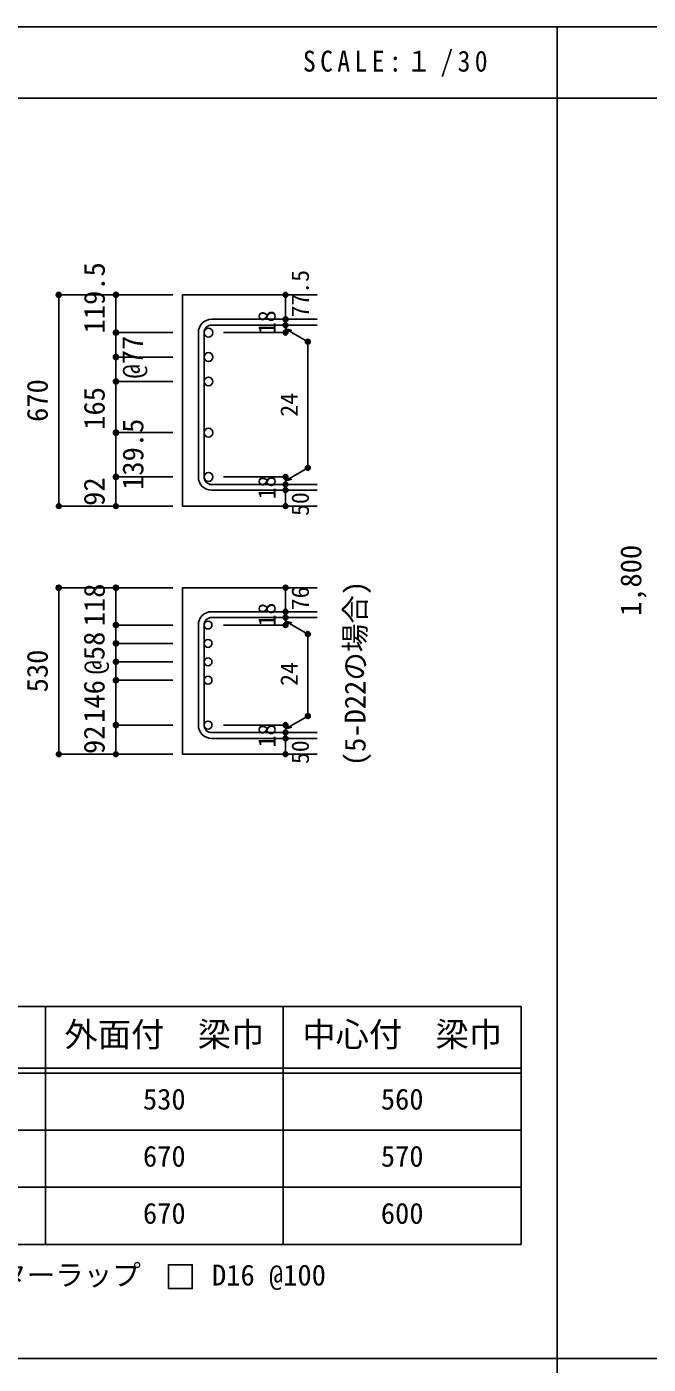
# Model space of a CAD drawing. Units: millimetres at full size, sheet at 1:30. Extents: x -5973 to 5954, y -4195 to 4201.
# Drawn here: x -2797 to -837, y -15 to 4201 of the extents above; entities that cross this region are included whole.
import ezdxf
from ezdxf.enums import TextEntityAlignment as Align

# ---------------------------------------------------------------- set-up
doc = ezdxf.new("R2010")
doc.units = ezdxf.units.MM
doc.header["$LTSCALE"] = 30
doc.header["$PDMODE"] = 32
doc.header["$PDSIZE"] = 15
for name, color, linetype in [('0-1_躯体線', 2, 'Continuous'), ('0-5_基礎梁筋', 7, 'Continuous'), ('0-6_スタラップ筋', 7, 'Continuous'), ('0-7_文字', 4, 'Continuous'), ('0-D_寸法', 4, 'Continuous'), ('6-7_文字', 7, 'Continuous'), ('6-E_枠', 7, 'Continuous'), ('F-0_枠', 6, 'Continuous')]:
    doc.layers.add(name, color=color, linetype=linetype)
doc.styles.add('ＭＳ ゴシック', font='')
doc.styles.get('ＭＳ ゴシック').set_extended_font_data('MS Gothic')

msp = doc.modelspace()

# ---------------------------------------------------------------- linework, layer by layer
at = {"layer": '0-1_躯体線'}
for p, q in [((-1880.8, 3356.03), (-2305.8, 3356.03)), ((-2305.8, 3356.03), (-2305.8, 2690.03)), ((-1880.8, 2690.03), (-2305.8, 2690.03)), ((-1880.8, 2432.85), (-2305.8, 2432.85)), ((-2305.8, 2432.85), (-2305.8, 1907.85)), ((-1880.8, 1907.85), (-2305.8, 1907.85))]:
    msp.add_line(p, q, dxfattribs=at)
at = {"layer": '0-5_基礎梁筋', "color": 3}
for centre, radius in [((-2223.8, 3236.83), 14), ((-2223.8, 3159.83), 14), ((-2223.8, 3082.83), 14), ((-2223.8, 2921.53), 14), ((-2223.8, 2782.03), 14), ((-2225.3, 2315.15), 12.5), ((-2225.3, 2257.15), 12.5), ((-2225.3, 2199.15), 12.5), ((-2225.3, 2141.15), 12.5), ((-2225.3, 1999.85), 12.5)]:
    msp.add_circle(centre, radius, dxfattribs=at)
at = {"layer": '0-6_スタラップ筋'}
for p, q in [((-2213.8, 3278.83), (-1880.8, 3278.83)), ((-2213.8, 3260.83), (-1880.8, 3260.83)), ((-2255.8, 3236.83), (-2255.8, 2782.03)), ((-2237.8, 3236.83), (-2237.8, 2782.03)), ((-2213.8, 2758.03), (-1880.8, 2758.03)), ((-2213.8, 2740.03), (-1880.8, 2740.03)), ((-2213.8, 2357.15), (-1880.8, 2357.15)), ((-2213.8, 2339.15), (-1880.8, 2339.15)), ((-2255.8, 2315.15), (-2255.8, 1999.85)), ((-2237.8, 2315.15), (-2237.8, 1999.85)), ((-2213.8, 1975.85), (-1880.8, 1975.85)), ((-2213.8, 1957.85), (-1880.8, 1957.85))]:
    msp.add_line(p, q, dxfattribs=at)
for centre, radius, start, end in [((-2213.8, 3236.83), 42, 90, 180), ((-2213.8, 3236.83), 24, 90, 180), ((-2213.8, 2782.03), 42, 180, 270), ((-2213.8, 2782.03), 24, 180, 270), ((-2213.8, 2315.15), 42, 90, 180), ((-2213.8, 2315.15), 24, 90, 180), ((-2213.8, 1999.85), 42, 180, 270), ((-2213.8, 1999.85), 24, 180, 270)]:
    msp.add_arc(centre, radius, start, end, dxfattribs=at)
at = {"layer": '0-D_寸法'}
for p, q in [((-2695.8, 3356.03), (-2515.8, 3356.03)), ((-2695.8, 3356.03), (-2515.8, 3356.03)), ((-2695.8, 3356.03), (-2695.8, 2690.03)), ((-2515.8, 3356.03), (-2335.8, 3356.03)), ((-2515.8, 3356.03), (-2335.8, 3356.03)), ((-2515.8, 3104.83), (-2515.8, 3356.03)), ((-1980.8, 3278.83), (-1980.8, 3356.03)), ((-1980.8, 3356.03), (-1980.8, 3278.83)), ((-1980.8, 3260.83), (-1980.8, 3278.83)), ((-1980.8, 3260.83), (-1980.8, 3236.83)), ((-1980.8, 3248.83), (-1910.74, 3208.39)), ((-1980.8, 3248.83), (-1961.48, 3243.66)), ((-2515.8, 3236.83), (-2335.8, 3236.83)), ((-2515.8, 3236.83), (-2335.8, 3236.83)), ((-1980.8, 3236.83), (-2176.89, 3236.83)), ((-1910.74, 3208.39), (-1910.74, 2810.48)), ((-2515.8, 3159.83), (-2335.8, 3159.83)), ((-2515.8, 3159.83), (-2335.8, 3159.83)), ((-2515.8, 3104.83), (-2515.8, 2690.03)), ((-2515.8, 3082.83), (-2335.8, 3082.83)), ((-2515.8, 3082.83), (-2335.8, 3082.83)), ((-2515.8, 2921.53), (-2335.8, 2921.53)), ((-1980.8, 2770.03), (-1910.74, 2810.48)), ((-2515.8, 2782.03), (-2335.8, 2782.03)), ((-2515.8, 2726.07), (-2515.8, 2782.03)), ((-1980.8, 2782.03), (-2176.89, 2782.03)), ((-1980.8, 2758.03), (-1980.8, 2782.03)), ((-1980.8, 2770.03), (-1961.48, 2775.21)), ((-1980.8, 2740.03), (-1980.8, 2758.03)), ((-1980.8, 2690.03), (-1980.8, 2740.03)), ((-2695.8, 2690.03), (-2515.8, 2690.03)), ((-2515.8, 2690.03), (-2335.8, 2690.03)), ((-2695.8, 2432.85), (-2515.8, 2432.85)), ((-2695.8, 2432.85), (-2515.8, 2432.85)), ((-2695.8, 1907.85), (-2695.8, 2432.85)), ((-2515.8, 2432.85), (-2335.8, 2432.85)), ((-2515.8, 2432.85), (-2335.8, 2432.85)), ((-2515.8, 1907.85), (-2515.8, 2432.85)), ((-1980.8, 2357.15), (-1980.8, 2432.85)), ((-1980.8, 2432.85), (-1980.8, 2357.15)), ((-1980.8, 2339.15), (-1980.8, 2357.15)), ((-1980.8, 2339.15), (-1980.8, 2315.15)), ((-1980.8, 2327.15), (-1910.74, 2286.7)), ((-1980.8, 2327.15), (-1961.48, 2321.97)), ((-2515.8, 2315.15), (-2335.8, 2315.15)), ((-2515.8, 2315.15), (-2335.8, 2315.15)), ((-1980.8, 2315.15), (-2176.89, 2315.15)), ((-1910.74, 2286.7), (-1910.74, 2028.3)), ((-2515.8, 2257.15), (-2335.8, 2257.15)), ((-2515.8, 2257.15), (-2335.8, 2257.15)), ((-2515.8, 2199.15), (-2335.8, 2199.15)), ((-2515.8, 2199.15), (-2335.8, 2199.15)), ((-2515.8, 2141.15), (-2335.8, 2141.15)), ((-2515.8, 2141.15), (-2335.8, 2141.15)), ((-1980.8, 1987.85), (-1910.74, 2028.3)), ((-2515.8, 1999.85), (-2335.8, 1999.85)), ((-2515.8, 1999.85), (-2335.8, 1999.85)), ((-1980.8, 1999.85), (-2176.89, 1999.85)), ((-1980.8, 1975.85), (-1980.8, 1999.85)), ((-1980.8, 1987.85), (-1961.48, 1993.02)), ((-1980.8, 1957.85), (-1980.8, 1975.85)), ((-1980.8, 1907.85), (-1980.8, 1957.85)), ((-2695.8, 1907.85), (-2515.8, 1907.85)), ((-2515.8, 1907.85), (-2335.8, 1907.85))]:
    msp.add_line(p, q, dxfattribs=at)
for centre, radius in [((-2695.8, 3356.03), 8), ((-2695.8, 3356.03), 7.2), ((-2695.8, 3356.03), 6.4), ((-2695.8, 3356.03), 5.6), ((-2695.8, 3356.03), 4.8), ((-2695.8, 3356.03), 4), ((-2695.8, 3356.03), 3.2), ((-2695.8, 3356.03), 2.4), ((-2695.8, 3356.03), 1.6), ((-2695.8, 3356.03), 0.8), ((-2515.8, 3356.03), 8), ((-2515.8, 3356.03), 7.2), ((-2515.8, 3356.03), 6.4), ((-2515.8, 3356.03), 5.6), ((-2515.8, 3356.03), 4.8), ((-2515.8, 3356.03), 4), ((-2515.8, 3356.03), 3.2), ((-2515.8, 3356.03), 2.4), ((-2515.8, 3356.03), 1.6), ((-2515.8, 3356.03), 0.8), ((-1980.8, 3356.03), 4), ((-1980.8, 3356.03), 3.6), ((-1980.8, 3356.03), 3.2), ((-1980.8, 3356.03), 2.8), ((-1980.8, 3356.03), 2.4), ((-1980.8, 3356.03), 2), ((-1980.8, 3356.03), 1.6), ((-1980.8, 3356.03), 1.2), ((-1980.8, 3356.03), 0.8), ((-1980.8, 3356.03), 0.4), ((-1980.8, 3278.83), 4), ((-1980.8, 3260.83), 4), ((-1980.8, 3278.83), 3.6), ((-1980.8, 3260.83), 3.6), ((-1980.8, 3278.83), 3.2), ((-1980.8, 3260.83), 3.2), ((-1980.8, 3278.83), 2.8), ((-1980.8, 3260.83), 2.8), ((-1980.8, 3278.83), 2.4), ((-1980.8, 3260.83), 2.4), ((-1980.8, 3278.83), 2), ((-1980.8, 3260.83), 2), ((-1980.8, 3278.83), 1.6), ((-1980.8, 3260.83), 1.6), ((-1980.8, 3278.83), 1.2), ((-1980.8, 3260.83), 1.2), ((-1980.8, 3278.83), 0.8), ((-1980.8, 3260.83), 0.8), ((-1980.8, 3278.83), 0.4), ((-1980.8, 3260.83), 0.4), ((-2515.8, 3236.83), 8), ((-2515.8, 3236.83), 7.2), ((-2515.8, 3236.83), 6.4), ((-2515.8, 3236.83), 5.6), ((-2515.8, 3236.83), 4.8), ((-2515.8, 3236.83), 4), ((-2515.8, 3236.83), 3.2), ((-2515.8, 3236.83), 2.4), ((-2515.8, 3236.83), 1.6), ((-2515.8, 3236.83), 0.8), ((-1980.8, 3236.83), 4), ((-1980.8, 3236.83), 3.6), ((-1980.8, 3236.83), 3.2), ((-1980.8, 3236.83), 2.8), ((-1980.8, 3236.83), 2.4), ((-1980.8, 3236.83), 2), ((-1980.8, 3236.83), 1.6), ((-1980.8, 3236.83), 1.2), ((-1980.8, 3236.83), 0.8), ((-1980.8, 3236.83), 0.4), ((-1910.74, 3208.39), 4), ((-1910.74, 3208.39), 3.6), ((-1910.74, 3208.39), 3.2), ((-1910.74, 3208.39), 2.8), ((-1910.74, 3208.39), 2.4), ((-1910.74, 3208.39), 2), ((-1910.74, 3208.39), 1.6), ((-1910.74, 3208.39), 1.2), ((-1910.74, 3208.39), 0.8), ((-1910.74, 3208.39), 0.4), ((-2515.8, 3159.83), 8), ((-2515.8, 3159.83), 7.2), ((-2515.8, 3159.83), 6.4), ((-2515.8, 3159.83), 5.6), ((-2515.8, 3159.83), 4.8), ((-2515.8, 3159.83), 4), ((-2515.8, 3159.83), 3.2), ((-2515.8, 3159.83), 2.4), ((-2515.8, 3159.83), 1.6), ((-2515.8, 3159.83), 0.8), ((-2515.8, 3082.83), 8), ((-2515.8, 3082.83), 7.2), ((-2515.8, 3082.83), 6.4), ((-2515.8, 3082.83), 5.6), ((-2515.8, 3082.83), 4.8), ((-2515.8, 3082.83), 4), ((-2515.8, 3082.83), 3.2), ((-2515.8, 3082.83), 2.4), ((-2515.8, 3082.83), 1.6), ((-2515.8, 3082.83), 0.8), ((-2515.8, 2921.53), 8), ((-2515.8, 2921.53), 7.2), ((-2515.8, 2921.53), 6.4), ((-2515.8, 2921.53), 5.6), ((-2515.8, 2921.53), 4.8), ((-2515.8, 2921.53), 4), ((-2515.8, 2921.53), 3.2), ((-2515.8, 2921.53), 2.4), ((-2515.8, 2921.53), 1.6), ((-2515.8, 2921.53), 0.8), ((-2515.8, 2782.03), 8), ((-2515.8, 2782.03), 7.2), ((-2515.8, 2782.03), 6.4), ((-2515.8, 2782.03), 5.6), ((-2515.8, 2782.03), 4.8), ((-2515.8, 2782.03), 4), ((-2515.8, 2782.03), 3.2), ((-2515.8, 2782.03), 2.4), ((-2515.8, 2782.03), 1.6), ((-2515.8, 2782.03), 0.8), ((-1980.8, 2782.03), 4), ((-1980.8, 2782.03), 3.6), ((-1980.8, 2782.03), 3.2), ((-1980.8, 2782.03), 2.8), ((-1980.8, 2782.03), 2.4), ((-1980.8, 2782.03), 2), ((-1980.8, 2782.03), 1.6), ((-1980.8, 2782.03), 1.2), ((-1980.8, 2782.03), 0.8), ((-1910.74, 2810.48), 4), ((-1910.74, 2810.48), 3.6), ((-1910.74, 2810.48), 3.2), ((-1910.74, 2810.48), 2.8), ((-1910.74, 2810.48), 2.4), ((-1910.74, 2810.48), 2), ((-1910.74, 2810.48), 1.6), ((-1910.74, 2810.48), 1.2), ((-1910.74, 2810.48), 0.8), ((-1910.74, 2810.48), 0.4), ((-1980.8, 2758.03), 4), ((-1980.8, 2740.03), 4), ((-1980.8, 2758.03), 3.6), ((-1980.8, 2740.03), 3.6), ((-1980.8, 2758.03), 3.2), ((-1980.8, 2740.03), 3.2), ((-1980.8, 2758.03), 2.8), ((-1980.8, 2740.03), 2.8), ((-1980.8, 2758.03), 2.4), ((-1980.8, 2740.03), 2.4), ((-1980.8, 2758.03), 2), ((-1980.8, 2740.03), 2), ((-1980.8, 2758.03), 1.6), ((-1980.8, 2740.03), 1.6), ((-1980.8, 2758.03), 1.2), ((-1980.8, 2740.03), 1.2), ((-1980.8, 2758.03), 0.8), ((-1980.8, 2740.03), 0.8), ((-1980.8, 2782.03), 0.4), ((-1980.8, 2758.03), 0.4), ((-1980.8, 2740.03), 0.4), ((-2695.8, 2690.03), 7.2), ((-2695.8, 2690.03), 6.4), ((-2695.8, 2690.03), 5.6), ((-2695.8, 2690.03), 4.8), ((-2695.8, 2690.03), 4), ((-2695.8, 2690.03), 3.2), ((-2695.8, 2690.03), 2.4), ((-2695.8, 2690.03), 1.6), ((-2695.8, 2690.03), 0.8), ((-2515.8, 2690.03), 7.2), ((-2515.8, 2690.03), 6.4), ((-2515.8, 2690.03), 5.6), ((-2515.8, 2690.03), 4.8), ((-2515.8, 2690.03), 4), ((-2515.8, 2690.03), 3.2), ((-2515.8, 2690.03), 2.4), ((-2515.8, 2690.03), 1.6), ((-2515.8, 2690.03), 0.8), ((-1980.8, 2690.03), 4), ((-1980.8, 2690.03), 3.6), ((-1980.8, 2690.03), 3.2), ((-1980.8, 2690.03), 2.8), ((-1980.8, 2690.03), 2.4), ((-1980.8, 2690.03), 2), ((-1980.8, 2690.03), 1.6), ((-1980.8, 2690.03), 1.2), ((-1980.8, 2690.03), 0.8), ((-1980.8, 2690.03), 0.4), ((-2695.8, 2432.85), 8), ((-2695.8, 2432.85), 7.2), ((-2695.8, 2432.85), 6.4), ((-2695.8, 2432.85), 5.6), ((-2695.8, 2432.85), 4.8), ((-2695.8, 2432.85), 4), ((-2695.8, 2432.85), 3.2), ((-2695.8, 2432.85), 2.4), ((-2695.8, 2432.85), 1.6), ((-2695.8, 2432.85), 0.8), ((-2515.8, 2432.85), 8), ((-2515.8, 2432.85), 7.2), ((-2515.8, 2432.85), 6.4), ((-2515.8, 2432.85), 5.6), ((-2515.8, 2432.85), 4.8), ((-2515.8, 2432.85), 4), ((-2515.8, 2432.85), 3.2), ((-2515.8, 2432.85), 2.4), ((-2515.8, 2432.85), 1.6), ((-2515.8, 2432.85), 0.8), ((-1980.8, 2432.85), 4), ((-1980.8, 2432.85), 3.6), ((-1980.8, 2432.85), 3.2), ((-1980.8, 2432.85), 2.8), ((-1980.8, 2432.85), 2.4), ((-1980.8, 2432.85), 2), ((-1980.8, 2432.85), 1.6), ((-1980.8, 2432.85), 1.2), ((-1980.8, 2432.85), 0.8), ((-1980.8, 2432.85), 0.4), ((-2515.8, 2315.15), 8), ((-2515.8, 2315.15), 7.2), ((-2515.8, 2315.15), 6.4), ((-2515.8, 2315.15), 5.6), ((-2515.8, 2315.15), 4.8), ((-2515.8, 2315.15), 4), ((-1980.8, 2357.15), 4), ((-1980.8, 2339.15), 4), ((-1980.8, 2315.15), 4), ((-1980.8, 2357.15), 3.6), ((-1980.8, 2339.15), 3.6), ((-1980.8, 2357.15), 3.2), ((-1980.8, 2339.15), 3.2), ((-1980.8, 2357.15), 2.8), ((-1980.8, 2339.15), 2.8), ((-1980.8, 2357.15), 2.4), ((-1980.8, 2339.15), 2.4), ((-1980.8, 2357.15), 2), ((-1980.8, 2339.15), 2), ((-1980.8, 2357.15), 1.6), ((-1980.8, 2339.15), 1.6), ((-1980.8, 2357.15), 1.2), ((-1980.8, 2339.15), 1.2), ((-1980.8, 2357.15), 0.8), ((-1980.8, 2339.15), 0.8), ((-1980.8, 2357.15), 0.4), ((-1980.8, 2339.15), 0.4), ((-2515.8, 2315.15), 3.2), ((-2515.8, 2315.15), 2.4), ((-2515.8, 2315.15), 1.6), ((-2515.8, 2315.15), 0.8), ((-1980.8, 2315.15), 3.6), ((-1980.8, 2315.15), 3.2), ((-1980.8, 2315.15), 2.8), ((-1980.8, 2315.15), 2.4), ((-1980.8, 2315.15), 2), ((-1980.8, 2315.15), 1.6), ((-1980.8, 2315.15), 1.2), ((-1980.8, 2315.15), 0.8), ((-1980.8, 2315.15), 0.4), ((-1910.74, 2286.7), 4), ((-1910.74, 2286.7), 3.6), ((-1910.74, 2286.7), 3.2), ((-1910.74, 2286.7), 2.8), ((-1910.74, 2286.7), 2.4), ((-1910.74, 2286.7), 2), ((-1910.74, 2286.7), 1.6), ((-1910.74, 2286.7), 1.2), ((-1910.74, 2286.7), 0.8), ((-1910.74, 2286.7), 0.4), ((-2515.8, 2257.15), 8), ((-2515.8, 2257.15), 7.2), ((-2515.8, 2257.15), 6.4), ((-2515.8, 2257.15), 5.6), ((-2515.8, 2257.15), 4.8), ((-2515.8, 2257.15), 4), ((-2515.8, 2257.15), 3.2), ((-2515.8, 2257.15), 2.4), ((-2515.8, 2257.15), 1.6), ((-2515.8, 2257.15), 0.8), ((-2515.8, 2199.15), 8), ((-2515.8, 2199.15), 7.2), ((-2515.8, 2199.15), 6.4), ((-2515.8, 2199.15), 5.6), ((-2515.8, 2199.15), 4.8), ((-2515.8, 2199.15), 4), ((-2515.8, 2199.15), 3.2), ((-2515.8, 2199.15), 2.4), ((-2515.8, 2199.15), 1.6), ((-2515.8, 2199.15), 0.8), ((-2515.8, 2141.15), 8), ((-2515.8, 2141.15), 7.2), ((-2515.8, 2141.15), 6.4), ((-2515.8, 2141.15), 5.6), ((-2515.8, 2141.15), 4.8), ((-2515.8, 2141.15), 4), ((-2515.8, 2141.15), 3.2), ((-2515.8, 2141.15), 2.4), ((-2515.8, 2141.15), 1.6), ((-2515.8, 2141.15), 0.8), ((-1910.74, 2028.3), 4), ((-1910.74, 2028.3), 3.6), ((-1910.74, 2028.3), 3.2), ((-1910.74, 2028.3), 2.8), ((-1910.74, 2028.3), 2.4), ((-1910.74, 2028.3), 2), ((-1910.74, 2028.3), 1.6), ((-1910.74, 2028.3), 1.2), ((-1910.74, 2028.3), 0.8), ((-1910.74, 2028.3), 0.4), ((-2515.8, 1999.85), 8), ((-2515.8, 1999.85), 7.2), ((-2515.8, 1999.85), 6.4), ((-2515.8, 1999.85), 5.6), ((-2515.8, 1999.85), 4.8), ((-2515.8, 1999.85), 4), ((-2515.8, 1999.85), 3.2), ((-2515.8, 1999.85), 2.4), ((-2515.8, 1999.85), 1.6), ((-2515.8, 1999.85), 0.8), ((-1980.8, 1999.85), 4), ((-1980.8, 1999.85), 3.6), ((-1980.8, 1999.85), 3.2), ((-1980.8, 1999.85), 2.8), ((-1980.8, 1999.85), 2.4), ((-1980.8, 1999.85), 2), ((-1980.8, 1999.85), 1.6), ((-1980.8, 1999.85), 1.2), ((-1980.8, 1999.85), 0.8), ((-1980.8, 1999.85), 0.4), ((-1980.8, 1975.85), 4), ((-1980.8, 1957.85), 4), ((-1980.8, 1975.85), 3.6), ((-1980.8, 1957.85), 3.6), ((-1980.8, 1975.85), 3.2), ((-1980.8, 1957.85), 3.2), ((-1980.8, 1975.85), 2.8), ((-1980.8, 1957.85), 2.8), ((-1980.8, 1975.85), 2.4), ((-1980.8, 1957.85), 2.4), ((-1980.8, 1975.85), 2), ((-1980.8, 1957.85), 2), ((-1980.8, 1975.85), 1.6), ((-1980.8, 1957.85), 1.6), ((-1980.8, 1975.85), 1.2), ((-1980.8, 1957.85), 1.2), ((-1980.8, 1975.85), 0.8), ((-1980.8, 1957.85), 0.8), ((-1980.8, 1975.85), 0.4), ((-1980.8, 1957.85), 0.4), ((-2695.8, 1907.85), 7.2), ((-2695.8, 1907.85), 6.4), ((-2695.8, 1907.85), 5.6), ((-2695.8, 1907.85), 4.8), ((-2695.8, 1907.85), 4), ((-2695.8, 1907.85), 3.2), ((-2695.8, 1907.85), 2.4), ((-2695.8, 1907.85), 1.6), ((-2695.8, 1907.85), 0.8), ((-2515.8, 1907.85), 7.2), ((-2515.8, 1907.85), 6.4), ((-2515.8, 1907.85), 5.6), ((-2515.8, 1907.85), 4.8), ((-2515.8, 1907.85), 4), ((-2515.8, 1907.85), 3.2), ((-2515.8, 1907.85), 2.4), ((-2515.8, 1907.85), 1.6), ((-2515.8, 1907.85), 0.8), ((-1980.8, 1907.85), 4), ((-1980.8, 1907.85), 3.6), ((-1980.8, 1907.85), 3.2), ((-1980.8, 1907.85), 2.8), ((-1980.8, 1907.85), 2.4), ((-1980.8, 1907.85), 2), ((-1980.8, 1907.85), 1.6), ((-1980.8, 1907.85), 1.2), ((-1980.8, 1907.85), 0.8), ((-1980.8, 1907.85), 0.4)]:
    msp.add_circle(centre, radius, dxfattribs=at)
at = {"layer": '0-D_寸法', "color": 7}
for p in [(-2695.8, 3356.03), (-2695.8, 3356.03), (-2515.8, 3356.03), (-1980.8, 3356.03), (-1980.8, 3278.83), (-1980.8, 3260.83), (-2515.8, 3236.83), (-1980.8, 3236.83), (-1910.74, 3208.39), (-2515.8, 3159.83), (-2515.8, 3082.83), (-2515.8, 2921.53), (-2515.8, 2921.53), (-2515.8, 2782.03), (-2515.8, 2782.03), (-1980.8, 2782.03), (-1910.74, 2810.48), (-1980.8, 2758.03), (-1980.8, 2740.03), (-2695.8, 2690.03), (-2695.8, 2690.03), (-2515.8, 2690.03), (-1980.8, 2690.03), (-2695.8, 2432.85), (-2695.8, 2432.85), (-2515.8, 2432.85), (-1980.8, 2432.85), (-1980.8, 2357.15), (-2515.8, 2315.15), (-1980.8, 2339.15), (-1980.8, 2315.15), (-1910.74, 2286.7), (-2515.8, 2257.15), (-2515.8, 2199.15), (-2515.8, 2141.15), (-1910.74, 2028.3), (-2515.8, 1999.85), (-1980.8, 1999.85), (-1980.8, 1975.85), (-1980.8, 1957.85), (-2695.8, 1907.85), (-2695.8, 1907.85), (-2515.8, 1907.85), (-1980.8, 1907.85)]:
    msp.add_point(p, dxfattribs=at)
at = {"layer": '6-7_文字'}
msp.add_lwpolyline([(-2350.31, 223.5), (-2275.31, 223.5), (-2275.31, 298.5), (-2350.31, 298.5)], close=True, dxfattribs=at)
at = {"layer": '6-E_枠', "color": 3}
for p, q in [((-3400.52, 1112.77), (-1238, 1112.77)), ((-1238, 1112.77), (-1238, 362.77)), ((-3400.52, 362.77), (-1238, 362.77))]:
    msp.add_line(p, q, dxfattribs=at)
at = {"layer": '6-E_枠'}
for p, q in [((-2738, 1112.77), (-2738, 362.77)), ((-1988, 1112.77), (-1988, 362.77)), ((-3400.52, 917.77), (-1238, 917.77)), ((-3400.52, 902.77), (-1238, 902.77)), ((-3400.52, 722.77), (-1238, 722.77)), ((-3400.52, 542.77), (-1238, 542.77))]:
    msp.add_line(p, q, dxfattribs=at)
at = {"layer": 'F-0_枠'}
msp.add_line((-5972.88, 4201.15), (5954.1, 4201.15), dxfattribs=at)
at = {"layer": 'F-0_枠', "color": 2}
for p, q in [((-1124.64, 4201.15), (-1124.64, -4195.24)), ((-5972.88, 3976.15), (3723.6, 3976.15)), ((3723.6, 2.95), (-5972.88, 2.95))]:
    msp.add_line(p, q, dxfattribs=at)

# ---------------------------------------------------------------- texts
at = {"layer": '0-7_文字', "color": 7, "style": 'ＭＳ ゴシック'}
msp.add_text('(5-D22の場合)', height=65.98, rotation=90, dxfattribs=at).set_placement((-1708.91, 1870.24), align=Align.BOTTOM_LEFT)
at = {"layer": '0-D_寸法', "style": 'ＭＳ ゴシック'}
for s, height, p in [('119.5', 65.98, (-2530.92, 3234.32)), ('77.5', 54.99, (-1890.8, 3284.83)), ('18', 54.99, (-1995.8, 3232.33)), ('@77', 65.98, (-2410.8, 3092.33)), ('670', 65.98, (-2710.8, 2955.53)), ('165', 65.98, (-2531.22, 2930.71)), ('24', 54.99, (-1925.74, 2971.93)), ('139.5', 65.98, (-2409.28, 2741.12)), ('92', 65.98, (-2531.49, 2690.74)), ('18', 54.99, (-1995.8, 2711.53)), ('50', 54.99, (-1890.8, 2659.03)), ('1,800', 65.98, (-839.6, 2343.53)), ('118', 65.98, (-2530.92, 2311.13)), ('76', 54.99, (-1890.8, 2361.65)), ('18', 54.99, (-1995.8, 2310.65)), ('@58', 65.98, (-2531.8, 2159.53)), ('530', 65.98, (-2710.8, 2102.85)), ('24', 54.99, (-1925.74, 2123.15)), ('146', 65.98, (-2531.75, 2006.92)), ('92', 65.98, (-2531.49, 1908.56)), ('18', 54.99, (-1995.8, 1929.35)), ('50', 54.99, (-1890.8, 1876.85))]:
    msp.add_text(s, height=height, rotation=90, dxfattribs=at).set_placement(p, align=Align.BOTTOM_LEFT)
at = {"layer": '6-7_文字', "color": 2, "style": 'ＭＳ ゴシック'}
for s, p in [('外面付\u3000梁巾', (-2678, 962.77)), ('中心付\u3000梁巾', (-1928, 962.77))]:
    msp.add_text(s, height=76.98, dxfattribs=at).set_placement(p, align=Align.BOTTOM_LEFT)
at = {"layer": '6-7_文字', "style": 'ＭＳ ゴシック'}
for s, p in [('530', (-2430.5, 767.77)), ('560', (-1680.5, 767.77)), ('670', (-2430.5, 587.77)), ('570', (-1680.5, 587.77)), ('670', (-2430.5, 407.77)), ('600', (-1680.5, 407.77)), ('※ 基礎梁スターラップ     D16 @100', (-3381.96, 213.19))]:
    msp.add_text(s, height=65.98, dxfattribs=at).set_placement(p, align=Align.BOTTOM_LEFT)
at = {"layer": '6-7_文字', "color": 2, "insert": (-1925.98, 4043.65), "char_height": 65.98, "attachment_point": 7, "style": 'ＭＳ ゴシック'}
msp.add_mtext('\\T1.34;\\W0.9;SCALE:１/30', dxfattribs=at)

doc.saveas('drawing.dxf')
